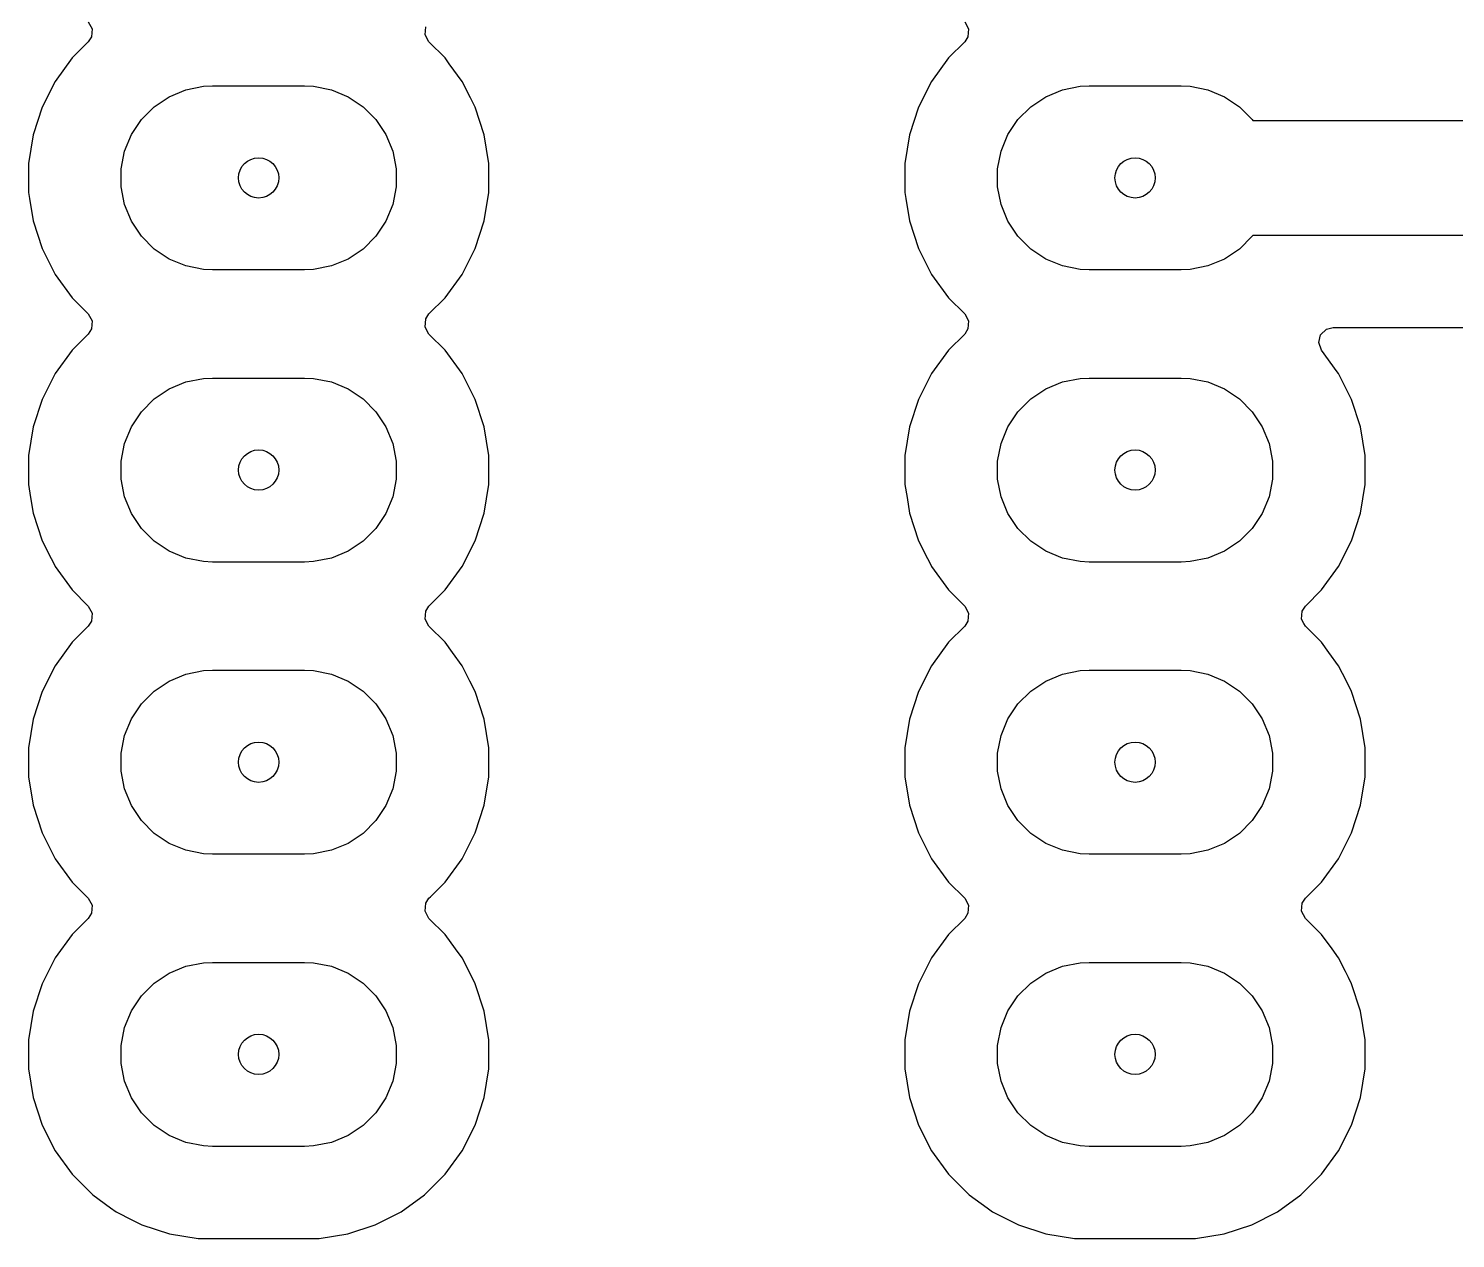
# Model space of a CAD drawing. Extents: x 20 to 124, y -124 to -20.
# Drawn here: x 73.69 to 86.1, y -106.21 to -95.69 of the extents above; entities that cross this region are included whole.
import ezdxf

# ---------------------------------------------------------------- set-up
doc = ezdxf.new("R2010")
doc.units = 0
doc.layers.add('BLACK', color=7, linetype='CONTINUOUS')
doc.layers.add('WHITE', color=7, linetype='CONTINUOUS')

msp = doc.modelspace()

# ---------------------------------------------------------------- linework, layer by layer
at = {"layer": 'BLACK', "linetype": 'CONTINUOUS'}
for p, q in [((74.20887, -95.629819), (74.242355, -95.691142)), ((81.82887, -95.629819), (81.862355, -95.691142)), ((74.237371, -95.760834), (74.20887, -95.805181)), ((74.242355, -95.691142), (74.237371, -95.760834)), ((77.137645, -95.743858), (77.142629, -95.674166)), ((77.17113, -95.805181), (77.137645, -95.743858)), ((81.857371, -95.760834), (81.82887, -95.805181)), ((81.862355, -95.691142), (81.857371, -95.760834)), ((74.20887, -95.805181), (74.069205, -95.944845)), ((77.310794, -95.944845), (77.17113, -95.805181)), ((81.82887, -95.805181), (81.689205, -95.944845)), ((74.069201, -95.94485), (73.921132, -96.148651)), ((74.069205, -95.944845), (74.069201, -95.94485)), ((77.310798, -95.94485), (77.310794, -95.944845)), ((77.347623, -95.995536), (77.310798, -95.94485)), ((77.45887, -96.148655), (77.347623, -95.995536)), ((81.689201, -95.94485), (81.541132, -96.148651)), ((81.689205, -95.944845), (81.689201, -95.94485)), ((73.921132, -96.148651), (73.80676, -96.373116)), ((74.912883, -96.281963), (75.057772, -96.221948)), ((75.057772, -96.221948), (75.211586, -96.191352)), ((75.211586, -96.191352), (75.29, -96.1875)), ((75.29, -96.1875), (76.09, -96.1875)), ((76.09, -96.1875), (76.168414, -96.191352)), ((76.168414, -96.191352), (76.322228, -96.221948)), ((76.322228, -96.221948), (76.467117, -96.281963)), ((77.531747, -96.291684), (77.45887, -96.148655)), ((81.541132, -96.148651), (81.42676, -96.373116)), ((82.532883, -96.281963), (82.677772, -96.221948)), ((82.677772, -96.221948), (82.831586, -96.191352)), ((82.831586, -96.191352), (82.91, -96.1875)), ((82.91, -96.1875), (83.71, -96.1875)), ((83.71, -96.1875), (83.788414, -96.191352)), ((83.788414, -96.191352), (83.942228, -96.221948)), ((83.942228, -96.221948), (84.087117, -96.281963)), ((73.80676, -96.373116), (73.72891, -96.612714)), ((74.671592, -96.479985), (74.782485, -96.369092)), ((74.782485, -96.369092), (74.912883, -96.281963)), ((76.467117, -96.281963), (76.597515, -96.369092)), ((76.597515, -96.369092), (76.708408, -96.479985)), ((77.573239, -96.373116), (77.531747, -96.291684)), ((77.573239, -96.373118), (77.573239, -96.373116)), ((77.573241, -96.373121), (77.573239, -96.373118)), ((77.65109, -96.612715), (77.573241, -96.373121)), ((81.42676, -96.373116), (81.34891, -96.612714)), ((82.291592, -96.479985), (82.402485, -96.369092)), ((82.402485, -96.369092), (82.532883, -96.281963)), ((84.087117, -96.281963), (84.217515, -96.369092)), ((84.217515, -96.369092), (84.328408, -96.479985)), ((74.584463, -96.610383), (74.671592, -96.479985)), ((76.708408, -96.479985), (76.795537, -96.610383)), ((82.204463, -96.610383), (82.291592, -96.479985)), ((84.328408, -96.479985), (84.333429, -96.4875)), ((84.333429, -96.4875), (94.3473, -96.4875)), ((73.72891, -96.612715), (73.6895, -96.861538)), ((73.72891, -96.612714), (73.72891, -96.612715)), ((74.524448, -96.755272), (74.584463, -96.610383)), ((76.795537, -96.610383), (76.855552, -96.755272)), ((77.6905, -96.861538), (77.65109, -96.612715)), ((81.34891, -96.612715), (81.3095, -96.861538)), ((81.34891, -96.612714), (81.34891, -96.612715)), ((82.144448, -96.755272), (82.204463, -96.610383)), ((74.493852, -96.909086), (74.524448, -96.755272)), ((76.855552, -96.755272), (76.886148, -96.909086)), ((82.113852, -96.909086), (82.144448, -96.755272)), ((73.6895, -96.861538), (73.6895, -97.113462)), ((77.6905, -97.113462), (77.6905, -96.861538)), ((81.3095, -96.861538), (81.3095, -97.113462)), ((74.493852, -97.065914), (74.493852, -96.909086)), ((76.886148, -96.909086), (76.886148, -97.065914)), ((82.113852, -97.065914), (82.113852, -96.909086)), ((73.6895, -97.113462), (73.69788, -97.16637)), ((74.524448, -97.219728), (74.493852, -97.065914)), ((76.886148, -97.065914), (76.855552, -97.219728)), ((77.65109, -97.362285), (77.6905, -97.113462)), ((81.3095, -97.113462), (81.31788, -97.16637)), ((82.144448, -97.219728), (82.113852, -97.065914)), ((73.69788, -97.16637), (73.72891, -97.362285)), ((74.584463, -97.364617), (74.524448, -97.219728)), ((76.855552, -97.219728), (76.795537, -97.364617)), ((81.31788, -97.16637), (81.34891, -97.362285)), ((82.204463, -97.364617), (82.144448, -97.219728)), ((73.72891, -97.362285), (73.80676, -97.601883)), ((74.671592, -97.495015), (74.584463, -97.364617)), ((76.795537, -97.364617), (76.708408, -97.495015)), ((77.573241, -97.601879), (77.65109, -97.362285)), ((81.34891, -97.362285), (81.42676, -97.601883)), ((82.291592, -97.495015), (82.204463, -97.364617)), ((74.782485, -97.605908), (74.671592, -97.495015)), ((76.708408, -97.495015), (76.597515, -97.605908)), ((82.402485, -97.605908), (82.291592, -97.495015)), ((84.328408, -97.495015), (84.217515, -97.605908)), ((84.333429, -97.4875), (84.328408, -97.495015)), ((94.140194, -97.4875), (84.333429, -97.4875)), ((73.80676, -97.601883), (73.921132, -97.826348)), ((74.912883, -97.693037), (74.782485, -97.605908)), ((76.597515, -97.605908), (76.467117, -97.693037)), ((77.45887, -97.826345), (77.573241, -97.601879)), ((81.42676, -97.601883), (81.541132, -97.826348)), ((82.532883, -97.693037), (82.402485, -97.605908)), ((84.217515, -97.605908), (84.087117, -97.693037)), ((75.057772, -97.753052), (74.912883, -97.693037)), ((75.211586, -97.783648), (75.057772, -97.753052)), ((76.322228, -97.753052), (76.168414, -97.783648)), ((76.467117, -97.693037), (76.322228, -97.753052)), ((82.677772, -97.753052), (82.532883, -97.693037)), ((82.831586, -97.783648), (82.677772, -97.753052)), ((83.942228, -97.753052), (83.788414, -97.783648)), ((84.087117, -97.693037), (83.942228, -97.753052)), ((73.921132, -97.826348), (74.069201, -98.030149)), ((75.29, -97.7875), (75.211586, -97.783648)), ((76.09, -97.7875), (75.29, -97.7875)), ((76.168414, -97.783648), (76.09, -97.7875)), ((77.310793, -98.030156), (77.45887, -97.826345)), ((81.541132, -97.826348), (81.689201, -98.030149)), ((82.91, -97.7875), (82.831586, -97.783648)), ((83.71, -97.7875), (82.91, -97.7875)), ((83.788414, -97.783648), (83.71, -97.7875)), ((74.069201, -98.030149), (74.069205, -98.030154)), ((74.069205, -98.030154), (74.20887, -98.169819)), ((77.17113, -98.169819), (77.310793, -98.030156)), ((81.689201, -98.030149), (81.689205, -98.030154)), ((81.689205, -98.030154), (81.82887, -98.169819)), ((74.20887, -98.169819), (74.242355, -98.231142)), ((74.242355, -98.231142), (74.237371, -98.300834)), ((77.137645, -98.283858), (77.142629, -98.214166)), ((77.142629, -98.214166), (77.17113, -98.169819)), ((81.82887, -98.169819), (81.862355, -98.231142)), ((81.862355, -98.231142), (81.857371, -98.300834)), ((74.20887, -98.345181), (74.069205, -98.484845)), ((74.237371, -98.300834), (74.20887, -98.345181)), ((77.17113, -98.345181), (77.137645, -98.283858)), ((77.310794, -98.484845), (77.17113, -98.345181)), ((81.82887, -98.345181), (81.689205, -98.484845)), ((81.857371, -98.300834), (81.82887, -98.345181)), ((84.907344, -98.419079), (84.92317, -98.351025)), ((84.92317, -98.351025), (84.973276, -98.30233)), ((84.973276, -98.30233), (85.031142, -98.288)), ((85.031142, -98.288), (93.757253, -98.288)), ((74.069201, -98.48485), (73.921132, -98.688651)), ((74.069205, -98.484845), (74.069201, -98.48485)), ((77.310798, -98.48485), (77.310794, -98.484845)), ((77.310823, -98.484885), (77.310798, -98.48485)), ((77.45887, -98.688655), (77.310823, -98.484885)), ((81.689201, -98.48485), (81.541132, -98.688651)), ((81.689205, -98.484845), (81.689201, -98.48485)), ((84.930824, -98.484885), (84.907344, -98.419079)), ((85.068227, -98.674006), (84.930824, -98.484885)), ((73.921132, -98.688651), (73.80676, -98.913116)), ((75.057772, -98.761948), (75.211586, -98.731352)), ((75.211586, -98.731352), (75.29, -98.7275)), ((75.29, -98.7275), (76.09, -98.7275)), ((76.09, -98.7275), (76.168414, -98.731352)), ((76.168414, -98.731352), (76.322228, -98.761948)), ((77.531747, -98.831684), (77.45887, -98.688655)), ((81.541132, -98.688651), (81.42676, -98.913116)), ((82.677772, -98.761948), (82.831586, -98.731352)), ((82.831586, -98.731352), (82.91, -98.7275)), ((82.91, -98.7275), (83.71, -98.7275)), ((83.71, -98.7275), (83.788414, -98.731352)), ((83.788414, -98.731352), (83.942228, -98.761948)), ((85.07887, -98.688655), (85.068227, -98.674006)), ((85.151747, -98.831684), (85.07887, -98.688655)), ((74.782485, -98.909092), (74.912883, -98.821963)), ((74.912883, -98.821963), (75.057772, -98.761948)), ((76.322228, -98.761948), (76.467117, -98.821963)), ((76.467117, -98.821963), (76.597515, -98.909092)), ((77.573239, -98.913116), (77.531747, -98.831684)), ((82.402485, -98.909092), (82.532883, -98.821963)), ((82.532883, -98.821963), (82.677772, -98.761948)), ((83.942228, -98.761948), (84.087117, -98.821963)), ((84.087117, -98.821963), (84.217515, -98.909092)), ((85.193239, -98.913116), (85.151747, -98.831684)), ((73.80676, -98.913116), (73.72891, -99.152714)), ((74.671592, -99.019985), (74.782485, -98.909092)), ((76.597515, -98.909092), (76.708408, -99.019985)), ((77.573239, -98.913118), (77.573239, -98.913116)), ((77.573241, -98.913121), (77.573239, -98.913118)), ((77.65109, -99.152715), (77.573241, -98.913121)), ((81.42676, -98.913116), (81.34891, -99.152714)), ((82.291592, -99.019985), (82.402485, -98.909092)), ((84.217515, -98.909092), (84.328408, -99.019985)), ((85.193239, -98.913118), (85.193239, -98.913116)), ((85.193241, -98.913121), (85.193239, -98.913118)), ((85.27109, -99.152715), (85.193241, -98.913121)), ((74.584463, -99.150383), (74.671592, -99.019985)), ((76.708408, -99.019985), (76.795537, -99.150383)), ((82.204463, -99.150383), (82.291592, -99.019985)), ((84.328408, -99.019985), (84.415537, -99.150383)), ((73.72891, -99.152715), (73.6895, -99.401538)), ((73.72891, -99.152714), (73.72891, -99.152715)), ((74.524448, -99.295272), (74.584463, -99.150383)), ((76.795537, -99.150383), (76.855552, -99.295272)), ((77.6905, -99.401538), (77.65109, -99.152715)), ((81.34891, -99.152715), (81.3095, -99.401538)), ((81.34891, -99.152714), (81.34891, -99.152715)), ((82.144448, -99.295272), (82.204463, -99.150383)), ((84.415537, -99.150383), (84.475552, -99.295272)), ((85.3105, -99.401538), (85.27109, -99.152715)), ((74.493852, -99.449086), (74.524448, -99.295272)), ((76.855552, -99.295272), (76.886148, -99.449086)), ((82.113852, -99.449086), (82.144448, -99.295272)), ((84.475552, -99.295272), (84.506148, -99.449086)), ((73.6895, -99.401538), (73.6895, -99.653462)), ((74.493852, -99.605914), (74.493852, -99.449086)), ((76.886148, -99.449086), (76.886148, -99.605914)), ((77.6905, -99.653462), (77.6905, -99.401538)), ((81.3095, -99.401538), (81.3095, -99.653462)), ((82.113852, -99.605914), (82.113852, -99.449086)), ((84.506148, -99.449086), (84.506148, -99.605914)), ((85.3105, -99.653462), (85.3105, -99.401538)), ((74.524448, -99.759728), (74.493852, -99.605914)), ((76.886148, -99.605914), (76.855552, -99.759728)), ((82.144448, -99.759728), (82.113852, -99.605914)), ((84.506148, -99.605914), (84.475552, -99.759728)), ((73.6895, -99.653462), (73.707436, -99.766705)), ((77.65109, -99.902285), (77.6905, -99.653462)), ((81.3095, -99.653462), (81.327436, -99.766705)), ((85.27109, -99.902285), (85.3105, -99.653462)), ((73.707436, -99.766705), (73.72891, -99.902285)), ((74.584463, -99.904617), (74.524448, -99.759728)), ((76.855552, -99.759728), (76.795537, -99.904617)), ((81.327436, -99.766705), (81.34891, -99.902285)), ((82.204463, -99.904617), (82.144448, -99.759728)), ((84.475552, -99.759728), (84.415537, -99.904617)), ((73.72891, -99.902285), (73.80676, -100.141883)), ((74.671592, -100.035015), (74.584463, -99.904617)), ((76.795537, -99.904617), (76.708408, -100.035015)), ((77.573241, -100.141879), (77.65109, -99.902285)), ((81.34891, -99.902285), (81.42676, -100.141883)), ((82.291592, -100.035015), (82.204463, -99.904617)), ((84.415537, -99.904617), (84.328408, -100.035015)), ((85.193241, -100.141879), (85.27109, -99.902285)), ((74.782485, -100.145908), (74.671592, -100.035015)), ((76.708408, -100.035015), (76.597515, -100.145908)), ((82.402485, -100.145908), (82.291592, -100.035015)), ((84.328408, -100.035015), (84.217515, -100.145908)), ((73.80676, -100.141883), (73.885413, -100.296247)), ((74.912883, -100.233037), (74.782485, -100.145908)), ((75.057772, -100.293052), (74.912883, -100.233037)), ((76.467117, -100.233037), (76.322228, -100.293052)), ((76.597515, -100.145908), (76.467117, -100.233037)), ((77.45887, -100.366345), (77.573241, -100.141879)), ((81.42676, -100.141883), (81.505413, -100.296247)), ((82.532883, -100.233037), (82.402485, -100.145908)), ((82.677772, -100.293052), (82.532883, -100.233037)), ((84.087117, -100.233037), (83.942228, -100.293052)), ((84.217515, -100.145908), (84.087117, -100.233037)), ((85.07887, -100.366345), (85.193241, -100.141879)), ((73.885413, -100.296247), (73.920127, -100.364377)), ((73.920127, -100.364377), (73.921132, -100.366348)), ((75.211586, -100.323648), (75.057772, -100.293052)), ((75.29, -100.3275), (75.211586, -100.323648)), ((76.09, -100.3275), (75.29, -100.3275)), ((76.168414, -100.323648), (76.09, -100.3275)), ((76.322228, -100.293052), (76.168414, -100.323648)), ((81.505413, -100.296247), (81.540127, -100.364377)), ((81.540127, -100.364377), (81.541132, -100.366348)), ((82.831586, -100.323648), (82.677772, -100.293052)), ((82.91, -100.3275), (82.831586, -100.323648)), ((83.71, -100.3275), (82.91, -100.3275)), ((83.788414, -100.323648), (83.71, -100.3275)), ((83.942228, -100.293052), (83.788414, -100.323648)), ((73.921132, -100.366348), (74.069201, -100.570149)), ((77.310793, -100.570156), (77.45887, -100.366345)), ((81.541132, -100.366348), (81.689201, -100.570149)), ((84.930793, -100.570156), (85.07887, -100.366345)), ((74.069201, -100.570149), (74.069205, -100.570154)), ((74.069205, -100.570154), (74.20887, -100.709819)), ((77.17113, -100.709819), (77.310793, -100.570156)), ((81.689201, -100.570149), (81.689205, -100.570154)), ((81.689205, -100.570154), (81.82887, -100.709819)), ((84.79113, -100.709819), (84.930793, -100.570156)), ((74.20887, -100.709819), (74.242355, -100.771142)), ((77.142629, -100.754166), (77.17113, -100.709819)), ((81.82887, -100.709819), (81.862355, -100.771142)), ((84.762629, -100.754166), (84.79113, -100.709819)), ((74.237371, -100.840834), (74.20887, -100.885181)), ((74.242355, -100.771142), (74.237371, -100.840834)), ((77.137645, -100.823858), (77.142629, -100.754166)), ((77.17113, -100.885181), (77.137645, -100.823858)), ((81.857371, -100.840834), (81.82887, -100.885181)), ((81.862355, -100.771142), (81.857371, -100.840834)), ((84.757645, -100.823858), (84.762629, -100.754166)), ((84.77822, -100.861538), (84.757645, -100.823858)), ((84.79113, -100.885181), (84.77822, -100.861538)), ((74.20887, -100.885181), (74.069205, -101.024845)), ((77.310794, -101.024845), (77.17113, -100.885181)), ((81.82887, -100.885181), (81.689205, -101.024845)), ((84.930794, -101.024845), (84.79113, -100.885181)), ((74.069201, -101.02485), (73.921132, -101.228651)), ((74.069205, -101.024845), (74.069201, -101.02485)), ((77.310798, -101.02485), (77.310794, -101.024845)), ((77.375177, -101.113461), (77.310798, -101.02485)), ((81.689201, -101.02485), (81.541132, -101.228651)), ((81.689205, -101.024845), (81.689201, -101.02485)), ((84.930798, -101.02485), (84.930794, -101.024845)), ((84.995177, -101.113461), (84.930798, -101.02485)), ((73.921132, -101.228651), (73.80676, -101.453116)), ((77.45887, -101.228655), (77.375177, -101.113461)), ((77.526958, -101.362285), (77.45887, -101.228655)), ((81.541132, -101.228651), (81.42676, -101.453116)), ((85.07887, -101.228655), (84.995177, -101.113461)), ((85.146958, -101.362285), (85.07887, -101.228655)), ((74.912883, -101.361963), (75.057772, -101.301948)), ((75.057772, -101.301948), (75.211586, -101.271352)), ((75.211586, -101.271352), (75.29, -101.2675)), ((75.29, -101.2675), (76.09, -101.2675)), ((76.09, -101.2675), (76.168414, -101.271352)), ((76.168414, -101.271352), (76.322228, -101.301948)), ((76.322228, -101.301948), (76.467117, -101.361963)), ((82.532883, -101.361963), (82.677772, -101.301948)), ((82.677772, -101.301948), (82.831586, -101.271352)), ((82.831586, -101.271352), (82.91, -101.2675)), ((82.91, -101.2675), (83.71, -101.2675)), ((83.71, -101.2675), (83.788414, -101.271352)), ((83.788414, -101.271352), (83.942228, -101.301948)), ((83.942228, -101.301948), (84.087117, -101.361963)), ((73.80676, -101.453116), (73.72891, -101.692714)), ((74.671592, -101.559985), (74.782485, -101.449092)), ((74.782485, -101.449092), (74.912883, -101.361963)), ((76.467117, -101.361963), (76.597515, -101.449092)), ((76.597515, -101.449092), (76.708408, -101.559985)), ((77.573239, -101.453116), (77.526958, -101.362285)), ((77.573239, -101.453118), (77.573239, -101.453116)), ((77.573241, -101.453121), (77.573239, -101.453118)), ((77.65109, -101.692715), (77.573241, -101.453121)), ((81.42676, -101.453116), (81.34891, -101.692714)), ((82.291592, -101.559985), (82.402485, -101.449092)), ((82.402485, -101.449092), (82.532883, -101.361963)), ((84.087117, -101.361963), (84.217515, -101.449092)), ((84.217515, -101.449092), (84.328408, -101.559985)), ((85.193239, -101.453116), (85.146958, -101.362285)), ((85.193239, -101.453118), (85.193239, -101.453116)), ((85.193241, -101.453121), (85.193239, -101.453118)), ((85.27109, -101.692715), (85.193241, -101.453121)), ((74.584463, -101.690383), (74.671592, -101.559985)), ((76.708408, -101.559985), (76.795537, -101.690383)), ((82.204463, -101.690383), (82.291592, -101.559985)), ((84.328408, -101.559985), (84.415537, -101.690383)), ((73.72891, -101.692714), (73.6895, -101.941538)), ((74.524448, -101.835272), (74.584463, -101.690383)), ((76.795537, -101.690383), (76.855552, -101.835272)), ((77.6905, -101.941538), (77.65109, -101.692715)), ((81.34891, -101.692714), (81.3095, -101.941538)), ((82.144448, -101.835272), (82.204463, -101.690383)), ((84.415537, -101.690383), (84.475552, -101.835272)), ((85.3105, -101.941538), (85.27109, -101.692715)), ((74.493852, -101.989086), (74.524448, -101.835272)), ((76.855552, -101.835272), (76.886148, -101.989086)), ((82.113852, -101.989086), (82.144448, -101.835272)), ((84.475552, -101.835272), (84.506148, -101.989086)), ((73.6895, -101.941538), (73.6895, -102.193461)), ((77.6905, -102.193462), (77.6905, -101.941538)), ((81.3095, -101.941538), (81.3095, -102.193461)), ((85.3105, -102.193462), (85.3105, -101.941538)), ((74.493852, -102.145914), (74.493852, -101.989086)), ((76.886148, -101.989086), (76.886148, -102.145914)), ((82.113852, -102.145914), (82.113852, -101.989086)), ((84.506148, -101.989086), (84.506148, -102.145914)), ((73.6895, -102.193461), (73.72891, -102.442285)), ((74.524448, -102.299728), (74.493852, -102.145914)), ((76.886148, -102.145914), (76.855552, -102.299728)), ((77.65109, -102.442285), (77.6905, -102.193462)), ((81.3095, -102.193461), (81.34891, -102.442285)), ((82.144448, -102.299728), (82.113852, -102.145914)), ((84.506148, -102.145914), (84.475552, -102.299728)), ((85.27109, -102.442285), (85.3105, -102.193462)), ((74.584463, -102.444617), (74.524448, -102.299728)), ((76.855552, -102.299728), (76.795537, -102.444617)), ((82.204463, -102.444617), (82.144448, -102.299728)), ((84.475552, -102.299728), (84.415537, -102.444617)), ((73.72891, -102.442285), (73.80676, -102.681883)), ((74.671592, -102.575015), (74.584463, -102.444617)), ((76.795537, -102.444617), (76.708408, -102.575015)), ((77.573241, -102.681879), (77.65109, -102.442285)), ((81.34891, -102.442285), (81.42676, -102.681883)), ((82.291592, -102.575015), (82.204463, -102.444617)), ((84.415537, -102.444617), (84.328408, -102.575015)), ((85.193241, -102.681879), (85.27109, -102.442285)), ((74.782485, -102.685908), (74.671592, -102.575015)), ((76.708408, -102.575015), (76.597515, -102.685908)), ((82.402485, -102.685908), (82.291592, -102.575015)), ((84.328408, -102.575015), (84.217515, -102.685908)), ((73.80676, -102.681883), (73.921132, -102.906348)), ((74.912883, -102.773037), (74.782485, -102.685908)), ((76.597515, -102.685908), (76.467117, -102.773037)), ((77.45887, -102.906345), (77.573241, -102.681879)), ((81.42676, -102.681883), (81.541132, -102.906348)), ((82.532883, -102.773037), (82.402485, -102.685908)), ((84.217515, -102.685908), (84.087117, -102.773037)), ((85.07887, -102.906345), (85.193241, -102.681879)), ((75.057772, -102.833052), (74.912883, -102.773037)), ((75.211586, -102.863648), (75.057772, -102.833052)), ((76.322228, -102.833052), (76.168414, -102.863648)), ((76.467117, -102.773037), (76.322228, -102.833052)), ((82.677772, -102.833052), (82.532883, -102.773037)), ((82.831586, -102.863648), (82.677772, -102.833052)), ((83.942228, -102.833052), (83.788414, -102.863648)), ((84.087117, -102.773037), (83.942228, -102.833052)), ((73.921132, -102.906348), (74.069201, -103.110149)), ((75.29, -102.8675), (75.211586, -102.863648)), ((76.09, -102.8675), (75.29, -102.8675)), ((76.168414, -102.863648), (76.09, -102.8675)), ((77.310793, -103.110156), (77.45887, -102.906345)), ((81.541132, -102.906348), (81.689201, -103.110149)), ((82.91, -102.8675), (82.831586, -102.863648)), ((83.71, -102.8675), (82.91, -102.8675)), ((83.788414, -102.863648), (83.71, -102.8675)), ((84.930793, -103.110156), (85.07887, -102.906345)), ((74.069201, -103.110149), (74.069205, -103.110154)), ((74.069205, -103.110154), (74.20887, -103.249819)), ((77.184307, -103.236642), (77.310793, -103.110156)), ((81.689201, -103.110149), (81.689205, -103.110154)), ((81.689205, -103.110154), (81.82887, -103.249819)), ((84.804307, -103.236642), (84.930793, -103.110156)), ((74.20887, -103.249819), (74.242355, -103.311142)), ((74.242355, -103.311142), (74.237371, -103.380834)), ((77.137645, -103.363858), (77.142629, -103.294166)), ((77.142629, -103.294166), (77.17113, -103.249819)), ((77.17113, -103.249819), (77.184307, -103.236642)), ((81.82887, -103.249819), (81.862355, -103.311142)), ((81.862355, -103.311142), (81.857371, -103.380834)), ((84.757645, -103.363858), (84.762629, -103.294166)), ((84.762629, -103.294166), (84.79113, -103.249819)), ((84.79113, -103.249819), (84.804307, -103.236642)), ((74.20887, -103.425181), (74.069205, -103.564845)), ((74.237371, -103.380834), (74.20887, -103.425181)), ((77.17113, -103.425181), (77.137645, -103.363858)), ((77.310794, -103.564845), (77.17113, -103.425181)), ((81.82887, -103.425181), (81.689205, -103.564845)), ((81.857371, -103.380834), (81.82887, -103.425181)), ((84.79113, -103.425181), (84.757645, -103.363858)), ((84.930794, -103.564845), (84.79113, -103.425181)), ((74.069201, -103.56485), (73.921132, -103.768651)), ((74.069205, -103.564845), (74.069201, -103.56485)), ((77.310798, -103.56485), (77.310794, -103.564845)), ((77.402515, -103.691089), (77.310798, -103.56485)), ((81.689201, -103.56485), (81.541132, -103.768651)), ((81.689205, -103.564845), (81.689201, -103.56485)), ((84.930798, -103.56485), (84.930794, -103.564845)), ((85.022515, -103.691089), (84.930798, -103.56485)), ((77.45887, -103.768655), (77.402515, -103.691089)), ((85.07887, -103.768655), (85.022515, -103.691089)), ((73.921132, -103.768651), (73.80676, -103.993116)), ((75.057772, -103.841948), (75.211586, -103.811352)), ((75.211586, -103.811352), (75.29, -103.8075)), ((75.29, -103.8075), (76.09, -103.8075)), ((76.09, -103.8075), (76.168414, -103.811352)), ((76.168414, -103.811352), (76.322228, -103.841948)), ((77.531747, -103.911684), (77.45887, -103.768655)), ((81.541132, -103.768651), (81.42676, -103.993116)), ((82.677772, -103.841948), (82.831586, -103.811352)), ((82.831586, -103.811352), (82.91, -103.8075)), ((82.91, -103.8075), (83.71, -103.8075)), ((83.71, -103.8075), (83.788414, -103.811352)), ((83.788414, -103.811352), (83.942228, -103.841948)), ((85.139439, -103.887528), (85.07887, -103.768655)), ((74.782485, -103.989092), (74.912883, -103.901963)), ((74.912883, -103.901963), (75.057772, -103.841948)), ((76.322228, -103.841948), (76.467117, -103.901963)), ((76.467117, -103.901963), (76.597515, -103.989092)), ((77.573239, -103.993116), (77.531747, -103.911684)), ((82.402485, -103.989092), (82.532883, -103.901963)), ((82.532883, -103.901963), (82.677772, -103.841948)), ((83.942228, -103.841948), (84.087117, -103.901963)), ((84.087117, -103.901963), (84.217515, -103.989092)), ((85.165429, -103.938536), (85.139439, -103.887528)), ((85.16543, -103.938537), (85.165429, -103.938536)), ((85.193238, -103.993113), (85.16543, -103.938537)), ((73.80676, -103.993116), (73.72891, -104.232714)), ((74.671592, -104.099985), (74.782485, -103.989092)), ((76.597515, -103.989092), (76.708408, -104.099985)), ((77.573239, -103.993118), (77.573239, -103.993116)), ((77.573241, -103.993121), (77.573239, -103.993118)), ((77.65109, -104.232715), (77.573241, -103.993121)), ((81.42676, -103.993116), (81.34891, -104.232714)), ((82.291592, -104.099985), (82.402485, -103.989092)), ((84.217515, -103.989092), (84.328408, -104.099985)), ((85.193239, -103.993118), (85.193238, -103.993113)), ((85.193241, -103.993121), (85.193239, -103.993118)), ((85.27109, -104.232715), (85.193241, -103.993121)), ((74.584463, -104.230383), (74.671592, -104.099985)), ((76.708408, -104.099985), (76.795537, -104.230383)), ((82.204463, -104.230383), (82.291592, -104.099985)), ((84.328408, -104.099985), (84.415537, -104.230383)), ((73.72891, -104.232714), (73.6895, -104.481538)), ((74.524448, -104.375272), (74.584463, -104.230383)), ((76.795537, -104.230383), (76.855552, -104.375272)), ((77.6905, -104.481538), (77.65109, -104.232715)), ((81.34891, -104.232714), (81.3095, -104.481538)), ((82.144448, -104.375272), (82.204463, -104.230383)), ((84.415537, -104.230383), (84.475552, -104.375272)), ((85.3105, -104.481538), (85.27109, -104.232715)), ((74.493852, -104.529086), (74.524448, -104.375272)), ((76.855552, -104.375272), (76.886148, -104.529086)), ((82.113852, -104.529086), (82.144448, -104.375272)), ((84.475552, -104.375272), (84.506148, -104.529086)), ((73.6895, -104.481538), (73.6895, -104.733461)), ((74.493852, -104.685914), (74.493852, -104.529086)), ((76.886148, -104.529086), (76.886148, -104.685914)), ((77.6905, -104.733462), (77.6905, -104.481538)), ((81.3095, -104.481538), (81.3095, -104.733461)), ((82.113852, -104.685914), (82.113852, -104.529086)), ((84.506148, -104.529086), (84.506148, -104.685914)), ((85.3105, -104.733462), (85.3105, -104.481538)), ((74.524448, -104.839728), (74.493852, -104.685914)), ((76.886148, -104.685914), (76.855552, -104.839728)), ((82.144448, -104.839728), (82.113852, -104.685914)), ((84.506148, -104.685914), (84.475552, -104.839728)), ((73.6895, -104.733461), (73.72891, -104.982285)), ((77.65109, -104.982285), (77.6905, -104.733462)), ((81.3095, -104.733461), (81.34891, -104.982285)), ((85.27109, -104.982285), (85.3105, -104.733462)), ((74.584463, -104.984617), (74.524448, -104.839728)), ((76.855552, -104.839728), (76.795537, -104.984617)), ((82.204463, -104.984617), (82.144448, -104.839728)), ((84.475552, -104.839728), (84.415537, -104.984617)), ((73.72891, -104.982285), (73.80676, -105.221883)), ((74.671592, -105.115015), (74.584463, -104.984617)), ((76.795537, -104.984617), (76.708408, -105.115015)), ((77.573241, -105.221879), (77.65109, -104.982285)), ((81.34891, -104.982285), (81.42676, -105.221883)), ((82.291592, -105.115015), (82.204463, -104.984617)), ((84.415537, -104.984617), (84.328408, -105.115015)), ((85.193241, -105.221879), (85.27109, -104.982285)), ((74.782485, -105.225908), (74.671592, -105.115015)), ((76.708408, -105.115015), (76.597515, -105.225908)), ((82.402485, -105.225908), (82.291592, -105.115015)), ((84.328408, -105.115015), (84.217515, -105.225908)), ((73.80676, -105.221883), (73.921132, -105.446348)), ((74.912883, -105.313037), (74.782485, -105.225908)), ((75.057772, -105.373052), (74.912883, -105.313037)), ((76.467117, -105.313037), (76.322228, -105.373052)), ((76.597515, -105.225908), (76.467117, -105.313037)), ((77.45887, -105.446345), (77.573241, -105.221879)), ((81.42676, -105.221883), (81.541132, -105.446348)), ((82.532883, -105.313037), (82.402485, -105.225908)), ((82.677772, -105.373052), (82.532883, -105.313037)), ((84.087117, -105.313037), (83.942228, -105.373052)), ((84.217515, -105.225908), (84.087117, -105.313037)), ((85.07887, -105.446345), (85.193241, -105.221879)), ((73.921132, -105.446348), (74.069201, -105.650149)), ((75.211586, -105.403648), (75.057772, -105.373052)), ((75.29, -105.4075), (75.211586, -105.403648)), ((76.09, -105.4075), (75.29, -105.4075)), ((76.168414, -105.403648), (76.09, -105.4075)), ((76.322228, -105.373052), (76.168414, -105.403648)), ((77.310793, -105.650156), (77.45887, -105.446345)), ((81.541132, -105.446348), (81.689201, -105.650149)), ((82.831586, -105.403648), (82.677772, -105.373052)), ((82.91, -105.4075), (82.831586, -105.403648)), ((83.71, -105.4075), (82.91, -105.4075)), ((83.788414, -105.403648), (83.71, -105.4075)), ((83.942228, -105.373052), (83.788414, -105.403648)), ((84.930793, -105.650156), (85.07887, -105.446345)), ((74.069201, -105.650149), (74.069205, -105.650154)), ((74.069205, -105.650154), (74.247345, -105.828294)), ((77.132656, -105.828293), (77.310793, -105.650156)), ((81.689201, -105.650149), (81.689205, -105.650154)), ((81.689205, -105.650154), (81.867345, -105.828294)), ((84.752656, -105.828293), (84.930793, -105.650156)), ((74.247345, -105.828294), (74.24735, -105.828298)), ((74.24735, -105.828298), (74.403097, -105.941454)), ((74.403097, -105.941454), (74.451155, -105.97637)), ((76.928845, -105.97637), (77.132656, -105.828293)), ((81.867345, -105.828294), (81.86735, -105.828298)), ((81.86735, -105.828298), (82.023097, -105.941454)), ((82.023097, -105.941454), (82.071155, -105.97637)), ((84.548845, -105.97637), (84.752656, -105.828293)), ((74.451155, -105.97637), (74.594184, -106.049247)), ((74.594184, -106.049247), (74.675616, -106.090739)), ((76.704379, -106.090741), (76.928845, -105.97637)), ((82.071155, -105.97637), (82.214184, -106.049247)), ((82.214184, -106.049247), (82.295616, -106.090739)), ((84.324379, -106.090741), (84.548845, -105.97637)), ((74.675616, -106.090739), (74.675618, -106.090739)), ((74.675618, -106.090739), (74.675621, -106.090741)), ((74.675621, -106.090741), (74.915215, -106.16859)), ((74.915215, -106.16859), (75.164038, -106.208)), ((76.215962, -106.208), (76.464785, -106.16859)), ((76.464785, -106.16859), (76.704379, -106.090741)), ((82.295616, -106.090739), (82.295618, -106.090739)), ((82.295618, -106.090739), (82.295621, -106.090741)), ((82.295621, -106.090741), (82.535215, -106.16859)), ((82.535215, -106.16859), (82.784038, -106.208)), ((83.835962, -106.208), (84.084785, -106.16859)), ((84.084785, -106.16859), (84.324379, -106.090741)), ((75.164038, -106.208), (75.164039, -106.208)), ((75.164039, -106.208), (76.215961, -106.208)), ((76.215961, -106.208), (76.215962, -106.208)), ((82.784038, -106.208), (82.784039, -106.208)), ((82.784039, -106.208), (83.835961, -106.208)), ((83.835961, -106.208), (83.835962, -106.208))]:
    msp.add_line(p, q, dxfattribs=at)
at = {"layer": 'BLACK'}
for centre in [(75.69, -96.9875), (83.31, -96.9875), (75.69, -99.5275), (83.31, -99.5275), (75.69, -102.0675), (83.31, -102.0675), (75.69, -104.6075), (83.31, -104.6075)]:
    msp.add_circle(centre, 0.175, dxfattribs=at)
at = {"layer": 'WHITE'}
for centre in [(75.69, -96.9875), (83.31, -96.9875), (75.69, -99.5275), (83.31, -99.5275), (75.69, -102.0675), (83.31, -102.0675), (75.69, -104.6075), (83.31, -104.6075)]:
    msp.add_circle(centre, 0.175, dxfattribs=at)

doc.saveas('drawing.dxf')
